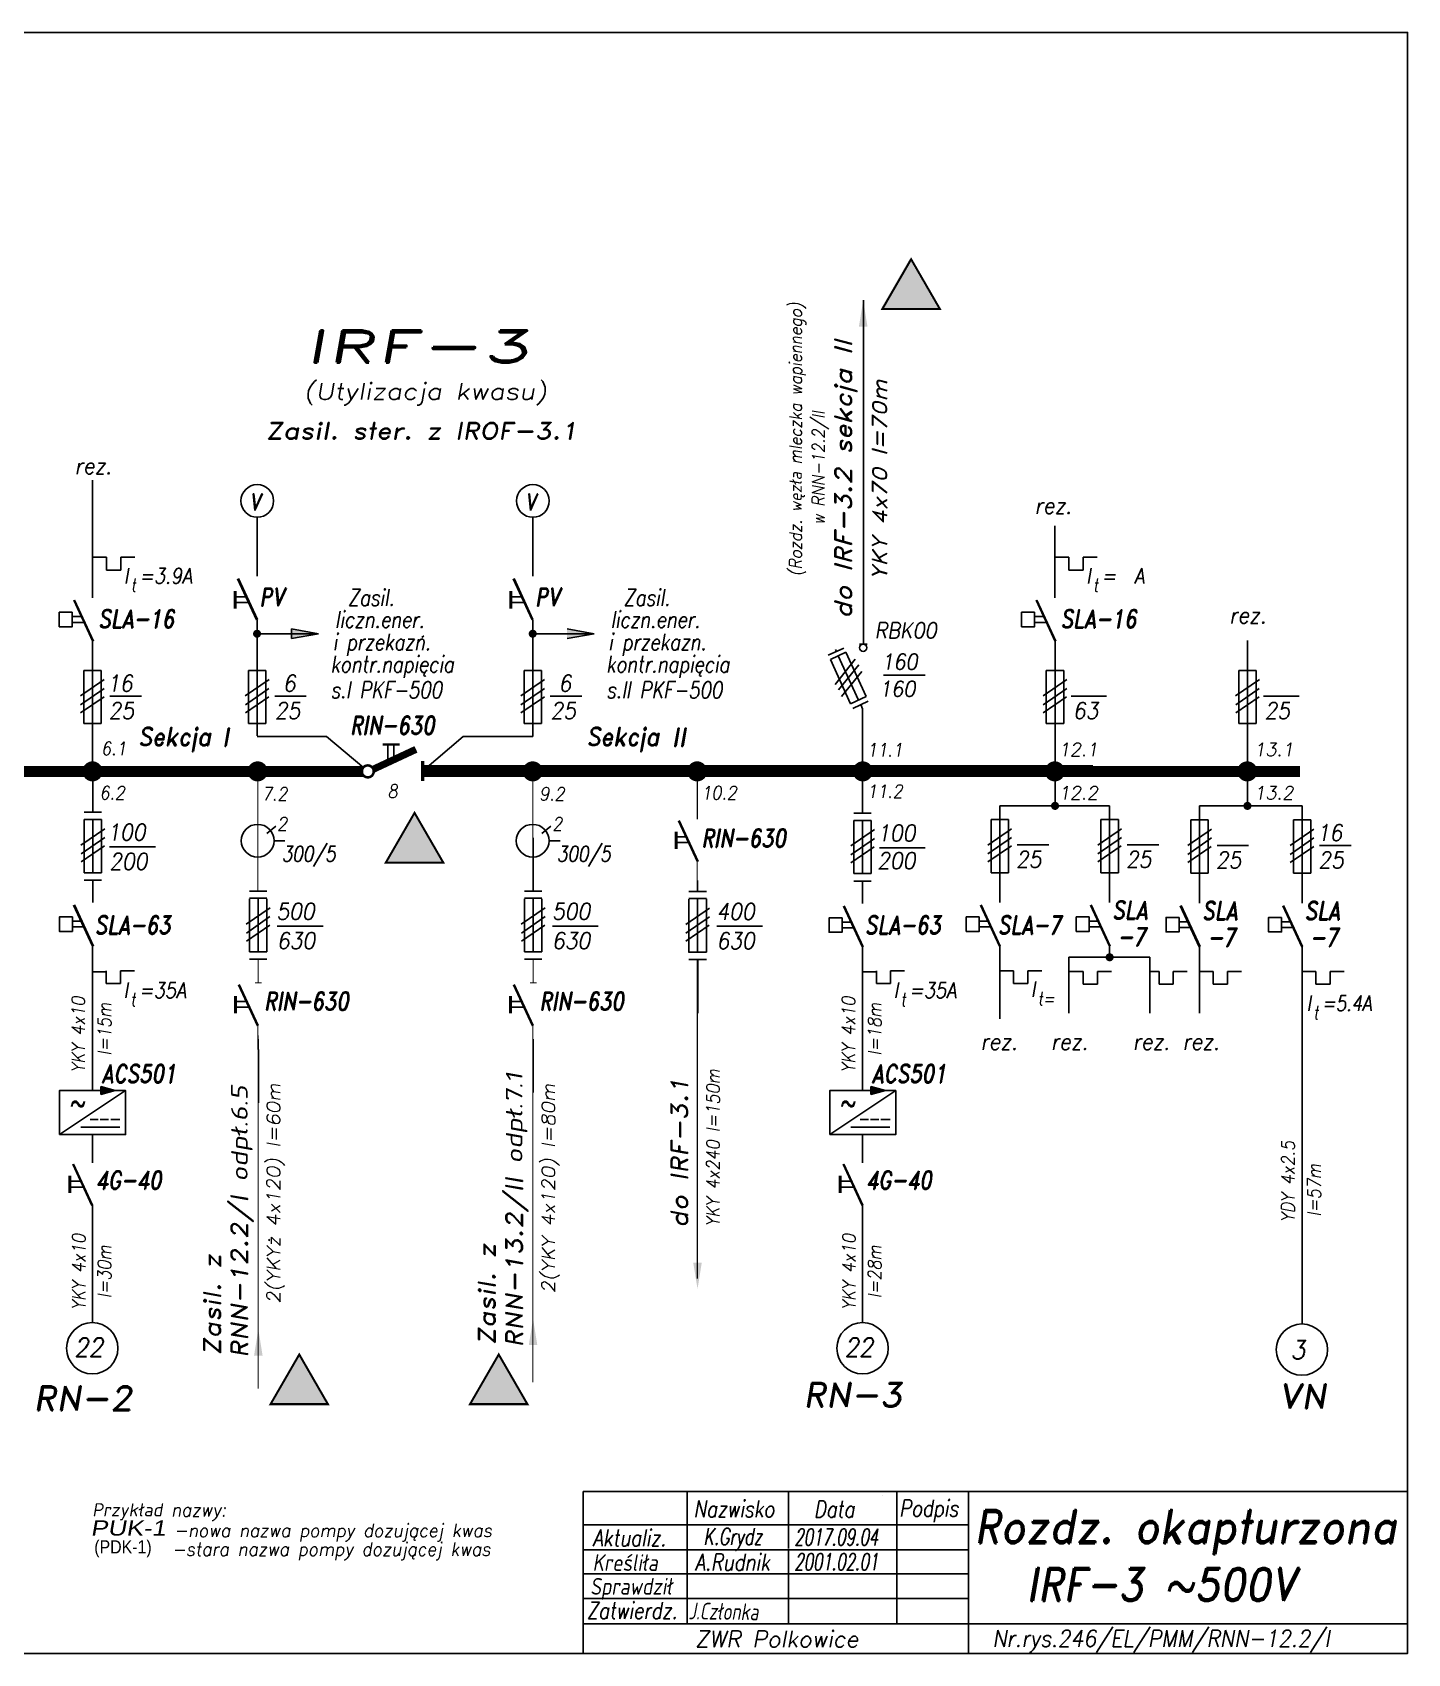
# Model space of a CAD drawing. Header units: millimetres. Extents: x 0 to 420, y 0 to 295.
# Drawn here: x 169.9 to 420, y 0 to 295 of the extents above; entities that cross this region are included whole.
import ezdxf
from ezdxf.enums import TextEntityAlignment as Align

# ---------------------------------------------------------------- set-up
doc = ezdxf.new("R2010")
doc.units = ezdxf.units.MM
for name, color, linetype in [('LINIA', 1, 'Continuous'), ('LINIE', 4, 'Continuous'), ('napięcie zwrotne', 2, 'Continuous')]:
    doc.layers.add(name, color=color, linetype=linetype)
doc.styles.add('ROMAND', font='romand', dxfattribs={"width": 0.8, "oblique": 15, "height": 7})
doc.styles.add('ROMANS', font='romans', dxfattribs={"width": 0.8, "oblique": 15, "height": 3})
doc.styles.add('styl1', font='arial.ttf', dxfattribs={"width": 0.8, "oblique": 10, "height": 2.8})

msp = doc.modelspace()

# ---------------------------------------------------------------- linework, layer by layer
at = {"linetype": 'ByBlock'}
for p, q in [((321.02, 246.27), (321.02, 183.7)), ((320.89, 171.92), (320.89, 164.77))]:
    msp.add_line(p, q, dxfattribs=at)
at = {"color": 7}
for p, q in [((180.82, 192.09), (180.82, 213.54)), ((210.78, 196.02), (210.78, 206.76)), ((260.91, 196.02), (260.91, 206.76)), ((355.84, 192.09), (355.84, 205.22)), ((180.88, 199.48), (183.36, 199.48)), ((183.36, 199.48), (183.36, 197.16)), ((185.96, 197.16), (185.96, 199.48)), ((185.96, 199.48), (188.5, 199.48)), ((355.91, 199.48), (358.39, 199.48)), ((358.39, 199.48), (358.39, 197.16)), ((360.98, 197.16), (360.98, 199.48)), ((360.98, 199.48), (363.52, 199.48)), ((183.36, 197.16), (185.96, 197.16)), ((358.39, 197.16), (360.98, 197.16)), ((206.63, 193.29), (206.63, 190.19)), ((206.7, 192.3), (208.76, 192.3)), ((206.73, 193.29), (206.73, 190.19)), ((206.86, 193.29), (206.86, 190.19)), ((256.76, 193.29), (256.76, 190.19)), ((256.83, 192.3), (258.89, 192.3)), ((256.86, 193.29), (256.86, 190.19)), ((257, 193.29), (257, 190.19)), ((209.25, 191.24), (206.7, 191.24)), ((259.38, 191.24), (256.83, 191.24)), ((177.14, 188.7), (178.79, 188.7)), ((179.28, 187.64), (177.14, 187.64)), ((210.75, 184.34), (210.75, 188.11)), ((216.99, 186.46), (216.99, 184.91)), ((221.94, 185.57), (216.99, 186.46)), ((216.99, 184.69), (216.99, 186.24)), ((260.88, 184.34), (260.88, 188.11)), ((272.08, 185.57), (267.12, 186.46)), ((352.17, 188.7), (353.82, 188.7)), ((354.31, 187.64), (352.17, 187.64)), ((180.79, 184.34), (180.79, 179.6)), ((210.75, 185.57), (221.94, 185.57)), ((210.75, 184.34), (210.75, 179.6)), ((221.94, 185.57), (216.99, 184.69)), ((240.69, 184.89), (241.1, 185.17)), ((260.88, 185.57), (272.08, 185.57)), ((260.88, 184.34), (260.88, 179.6)), ((272.08, 185.57), (267.12, 184.69)), ((320.31, 183.7), (321.7, 183.7)), ((355.89, 184.34), (355.89, 179.6)), ((390.89, 184.34), (390.89, 179.6)), ((182.96, 177.22), (178.63, 174.25)), ((179.21, 178.9), (182.38, 178.9)), ((179.21, 169.21), (179.21, 178.9)), ((180.79, 179.6), (180.79, 164.77)), ((180.79, 179.6), (180.79, 168.49)), ((182.38, 178.9), (182.38, 169.21)), ((212.92, 177.22), (208.59, 174.25)), ((209.17, 178.9), (209.17, 169.21)), ((212.33, 178.9), (209.17, 178.9)), ((210.75, 179.6), (210.75, 166.97)), ((212.33, 169.21), (212.33, 178.9)), ((263.05, 177.22), (258.72, 174.25)), ((259.3, 178.9), (262.47, 178.9)), ((259.3, 169.21), (259.3, 178.9)), ((260.88, 179.6), (260.88, 166.97)), ((260.88, 179.6), (260.88, 168.49)), ((262.47, 178.9), (262.47, 169.21)), ((324.67, 178.03), (332.27, 178.03)), ((358.05, 177.22), (353.72, 174.25)), ((354.3, 169.21), (354.3, 178.9)), ((354.3, 178.9), (357.47, 178.9)), ((355.89, 179.6), (355.89, 168.49)), ((355.89, 179.6), (355.89, 164.77)), ((357.47, 178.9), (357.47, 169.21)), ((393.05, 177.22), (388.72, 174.25)), ((389.3, 178.9), (392.47, 178.9)), ((389.3, 169.21), (389.3, 178.9)), ((390.89, 179.6), (390.89, 164.77)), ((390.89, 179.6), (390.89, 168.49)), ((392.47, 178.9), (392.47, 169.21)), ((178.66, 172.64), (182.94, 175.63)), ((178.66, 171.19), (182.91, 174.08)), ((183.99, 174.22), (189.72, 174.22)), ((208.62, 172.64), (212.9, 175.63)), ((208.62, 171.19), (212.87, 174.08)), ((213.95, 174.22), (219.68, 174.22)), ((258.75, 172.64), (263.03, 175.63)), ((258.75, 171.19), (263, 174.08)), ((264.08, 174.22), (269.81, 174.22)), ((353.75, 172.64), (358.04, 175.63)), ((353.75, 171.19), (358, 174.08)), ((358.79, 174.22), (365.26, 174.22)), ((388.75, 172.64), (393.04, 175.63)), ((388.75, 171.19), (393, 174.08)), ((393.79, 174.22), (400.26, 174.22)), ((182.38, 169.21), (179.21, 169.21)), ((209.17, 169.21), (212.33, 169.21)), ((262.47, 169.21), (259.3, 169.21)), ((357.47, 169.21), (354.3, 169.21)), ((392.47, 169.21), (389.3, 169.21)), ((210.75, 166.89), (223.38, 166.89)), ((230.16, 161.14), (223.38, 166.89)), ((234.55, 162.81), (234.55, 165.35)), ((235.61, 165.35), (235.61, 163.3)), ((240.75, 160.52), (248.25, 166.89)), ((260.88, 166.89), (248.25, 166.89)), ((260.88, 166.89), (260.88, 167.81)), ((180.82, 164.77), (180.82, 160.95)), ((320.89, 164.77), (320.89, 160.95)), ((355.89, 164.77), (355.89, 160.95)), ((390.89, 164.77), (390.89, 160.95)), ((180.88, 153.11), (180.88, 160.5)), ((362.73, 161.51), (240.61, 161.51)), ((263.86, 160.52), (265.85, 160.52)), ((320.88, 152.94), (320.88, 160.32)), ((355.88, 154.24), (355.88, 160.5)), ((387.15, 161.48), (387.15, 161.29)), ((390.88, 154.24), (390.88, 160.4)), ((345.82, 154.24), (345.82, 153.08)), ((365.82, 154.24), (345.82, 154.24)), ((365.82, 154.24), (365.82, 153.08)), ((382.17, 153.02), (382.17, 154.24)), ((400.82, 154.24), (382.17, 154.24)), ((400.81, 153.02), (400.81, 154.24)), ((182.47, 153.11), (179.3, 153.11)), ((182.47, 151.77), (179.3, 151.77)), ((179.3, 151.77), (179.3, 142.08)), ((180.88, 142.08), (180.88, 151.77)), ((182.47, 142.08), (182.47, 151.77)), ((212.51, 149.22), (214.16, 150.53)), ((262.55, 149.22), (264.2, 150.53)), ((322.47, 152.94), (319.3, 152.94)), ((322.47, 151.6), (319.3, 151.6)), ((319.3, 151.6), (319.3, 141.91)), ((320.88, 141.91), (320.88, 151.6)), ((322.47, 141.91), (322.47, 151.6)), ((347.41, 151.77), (344.24, 151.77)), ((344.24, 151.77), (344.24, 142.08)), ((345.82, 153.11), (345.82, 151.77)), ((345.82, 142.08), (345.82, 151.77)), ((347.41, 142.08), (347.41, 151.77)), ((367.41, 151.77), (364.24, 151.77)), ((364.24, 151.77), (364.24, 142.08)), ((365.82, 153.11), (365.82, 151.77)), ((365.82, 142.08), (365.82, 151.77)), ((367.41, 142.08), (367.41, 151.77)), ((383.76, 151.72), (380.59, 151.72)), ((380.61, 151.68), (380.61, 141.99)), ((382.17, 153.02), (382.17, 151.77)), ((382.17, 141.99), (382.17, 151.68)), ((383.76, 141.99), (383.76, 151.68)), ((402.4, 151.72), (399.23, 151.72)), ((399.23, 151.68), (399.23, 141.99)), ((400.81, 153.02), (400.81, 151.77)), ((400.81, 141.99), (400.81, 151.68)), ((402.4, 141.99), (402.4, 151.68)), ((183.05, 150.09), (178.72, 147.12)), ((178.75, 145.51), (183.04, 148.5)), ((213.82, 147.9), (215.81, 147.9)), ((260.99, 138.71), (260.99, 148.4)), ((263.86, 147.9), (265.85, 147.9)), ((286.86, 149.52), (286.86, 146.43)), ((286.96, 149.52), (286.96, 146.43)), ((287.09, 149.52), (287.09, 146.43)), ((287.16, 148.63), (288.81, 148.63)), ((289.3, 147.57), (287.16, 147.57)), ((323.05, 149.92), (318.72, 146.95)), ((318.75, 145.34), (323.04, 148.33)), ((347.99, 150.09), (343.66, 147.12)), ((343.69, 145.51), (347.97, 148.5)), ((367.99, 150.09), (363.66, 147.12)), ((363.69, 145.51), (367.97, 148.5)), ((384.34, 150), (380.01, 147.03)), ((380.04, 145.41), (384.32, 148.4)), ((402.98, 150), (398.65, 147.03)), ((398.68, 145.41), (402.97, 148.4)), ((178.75, 144.06), (183, 146.96)), ((183.93, 146.77), (192.25, 146.77)), ((318.75, 143.89), (323, 146.78)), ((323.97, 146.6), (332.29, 146.6)), ((343.69, 144.06), (347.94, 146.96)), ((349.02, 147.13), (354.75, 147.13)), ((363.69, 144.06), (367.94, 146.96)), ((369.02, 147.13), (374.75, 147.13)), ((380.04, 143.96), (384.29, 146.86)), ((385.37, 147.04), (391.1, 147.04)), ((398.68, 143.96), (402.94, 146.86)), ((404.01, 147.04), (409.74, 147.04)), ((179.3, 142.08), (182.47, 142.08)), ((319.3, 141.91), (322.47, 141.91)), ((344.24, 142.08), (347.41, 142.08)), ((345.82, 142.08), (345.82, 140.74)), ((364.24, 142.08), (367.41, 142.08)), ((365.82, 142.08), (365.82, 140.74)), ((380.59, 141.99), (383.76, 141.99)), ((382.17, 140.65), (382.17, 141.99)), ((399.23, 141.99), (402.4, 141.99)), ((400.81, 140.65), (400.81, 141.99)), ((182.47, 140.74), (179.3, 140.74)), ((180.88, 136.64), (180.88, 140.74)), ((212.53, 138.69), (209.36, 138.69)), ((262.56, 138.69), (259.4, 138.69)), ((292.47, 138.67), (289.3, 138.67)), ((290.87, 140.68), (290.87, 138.67)), ((322.47, 140.57), (319.3, 140.57)), ((320.88, 136.47), (320.88, 140.57)), ((345.82, 136.64), (345.82, 140.74)), ((365.82, 136.64), (365.82, 140.74)), ((382.17, 136.55), (382.17, 140.65)), ((400.81, 136.55), (400.81, 140.65)), ((212.53, 137.45), (209.36, 137.45)), ((209.36, 137.35), (209.36, 127.66)), ((210.94, 127.66), (210.94, 137.35)), ((212.53, 127.66), (212.53, 137.35)), ((262.56, 137.45), (259.4, 137.45)), ((259.4, 137.35), (259.4, 127.66)), ((260.97, 127.66), (260.97, 137.35)), ((262.56, 127.66), (262.56, 137.35)), ((292.47, 137.37), (289.3, 137.37)), ((289.3, 137.25), (289.3, 127.56)), ((290.87, 137.37), (290.87, 134.31)), ((290.88, 127.56), (290.88, 137.25)), ((292.47, 127.64), (292.47, 137.33)), ((177.16, 133.25), (178.81, 133.25)), ((213.11, 135.67), (208.78, 132.7)), ((208.81, 131.09), (213.09, 134.08)), ((263.14, 135.67), (258.81, 132.7)), ((258.85, 131.09), (263.13, 134.08)), ((293.05, 135.65), (288.72, 132.68)), ((288.75, 131.07), (293.04, 134.06)), ((317.16, 133.08), (318.81, 133.08)), ((342.1, 133.25), (343.75, 133.25)), ((362.1, 133.25), (363.75, 133.25)), ((378.45, 133.16), (380.1, 133.16)), ((397.09, 133.16), (398.74, 133.16)), ((179.3, 132.2), (177.16, 132.2)), ((208.81, 129.64), (213.06, 132.54)), ((214.42, 132.35), (222.74, 132.35)), ((258.85, 129.64), (263.1, 132.54)), ((264.46, 132.35), (272.77, 132.35)), ((288.75, 129.62), (293, 132.52)), ((294.37, 132.33), (302.68, 132.33)), ((319.3, 132.02), (317.16, 132.02)), ((344.24, 132.2), (342.1, 132.2)), ((364.24, 132.2), (362.1, 132.2)), ((380.59, 132.1), (378.45, 132.1)), ((399.23, 132.1), (397.09, 132.1)), ((180.79, 128.72), (180.79, 119.1)), ((209.36, 127.66), (212.53, 127.66)), ((259.4, 127.66), (262.56, 127.66)), ((289.3, 127.64), (292.47, 127.64)), ((320.89, 128.72), (320.89, 119.1)), ((345.82, 128.9), (345.82, 115.51)), ((365.82, 128.9), (365.82, 126.69)), ((382.17, 128.8), (382.17, 119.18)), ((400.82, 128.8), (400.82, 119.18)), ((180.81, 124.05), (183.29, 124.05)), ((183.29, 124.22), (183.29, 121.9)), ((185.89, 121.9), (185.89, 124.22)), ((185.89, 124.22), (188.43, 124.22)), ((212.53, 126.33), (209.36, 126.33)), ((262.56, 126.33), (259.4, 126.33)), ((292.47, 126.3), (289.3, 126.3)), ((290.9, 116.53), (290.9, 126.22)), ((320.91, 124.05), (323.39, 124.05)), ((323.39, 124.22), (323.39, 121.9)), ((325.98, 121.9), (325.98, 124.22)), ((325.98, 124.22), (328.52, 124.22)), ((345.84, 124.22), (348.32, 124.22)), ((348.32, 124.22), (348.32, 121.9)), ((350.92, 121.9), (350.92, 124.22)), ((350.92, 124.22), (353.46, 124.22)), ((358.39, 126.69), (358.39, 117.07)), ((358.39, 126.69), (365.82, 126.69)), ((358.55, 124.13), (361.03, 124.13)), ((361.03, 124.13), (361.03, 121.81)), ((363.63, 124.13), (366.16, 124.13)), ((363.63, 121.81), (363.63, 124.13)), ((373.15, 126.69), (365.72, 126.69)), ((373.15, 126.69), (373.15, 117.07)), ((373.15, 124.13), (374.81, 124.13)), ((374.81, 124.13), (374.81, 121.81)), ((377.4, 124.13), (379.94, 124.13)), ((377.4, 121.81), (377.4, 124.13)), ((382.19, 124.13), (384.67, 124.13)), ((384.67, 124.13), (384.67, 121.81)), ((387.27, 124.13), (389.81, 124.13)), ((387.27, 121.81), (387.27, 124.13)), ((400.84, 124.13), (403.32, 124.13)), ((403.32, 124.13), (403.32, 121.81)), ((405.91, 124.13), (408.45, 124.13)), ((405.91, 121.81), (405.91, 124.13)), ((183.29, 121.9), (185.89, 121.9)), ((323.39, 121.9), (325.98, 121.9)), ((348.32, 121.9), (350.92, 121.9)), ((361.03, 121.81), (363.63, 121.81)), ((374.81, 121.81), (377.4, 121.81)), ((384.67, 121.81), (387.27, 121.81)), ((403.32, 121.81), (405.91, 121.81)), ((180.79, 119.06), (180.79, 102.42)), ((206.7, 119.63), (206.7, 116.53)), ((206.77, 118.64), (208.82, 118.64)), ((206.8, 119.63), (206.8, 116.53)), ((206.93, 119.63), (206.93, 116.53)), ((256.74, 119.63), (256.74, 116.53)), ((256.8, 118.64), (258.86, 118.64)), ((256.84, 119.63), (256.84, 116.53)), ((256.97, 119.63), (256.97, 116.53)), ((320.89, 119.06), (320.89, 102.42)), ((382.17, 119.18), (382.17, 116.5)), ((382.17, 119.14), (382.17, 116.5)), ((400.82, 119.18), (400.82, 112.81)), ((400.82, 119.14), (400.82, 102.49)), ((209.31, 117.58), (206.77, 117.58)), ((259.35, 117.58), (256.8, 117.58)), ((358.39, 117.03), (358.39, 116.5)), ((373.15, 117.03), (373.15, 116.5)), ((210.95, 109.91), (210.95, 111.8)), ((211.02, 100.22), (211.02, 109.91)), ((260.99, 102.11), (260.99, 111.8)), ((174.81, 94.43), (186.82, 102.44)), ((182.3, 103.15), (182.3, 102.39)), ((184.93, 102.44), (182.3, 103.15)), ((182.3, 101.74), (182.3, 102.49)), ((184.93, 102.44), (182.3, 101.74)), ((314.9, 94.43), (326.92, 102.44)), ((322.39, 103.15), (322.39, 102.39)), ((325.02, 102.44), (322.39, 103.15)), ((322.39, 101.74), (322.39, 102.49)), ((325.02, 102.44), (322.39, 101.74)), ((400.82, 102.49), (400.82, 59.95)), ((178.68, 95.76), (185.76, 95.76)), ((180.37, 97.17), (181.85, 97.17)), ((180.79, 94.43), (180.79, 89.27)), ((182.23, 97.17), (183.75, 97.17)), ((184.13, 97.17), (185.79, 97.17)), ((318.77, 95.76), (325.86, 95.76)), ((320.47, 97.17), (321.95, 97.17)), ((320.89, 94.43), (320.89, 89.27)), ((322.32, 97.17), (323.84, 97.17)), ((324.22, 97.17), (325.89, 97.17)), ((176.58, 86.93), (176.58, 83.84)), ((176.65, 85.94), (178.71, 85.94)), ((176.68, 86.93), (176.68, 83.84)), ((176.81, 86.93), (176.81, 83.84)), ((316.68, 86.93), (316.68, 83.84)), ((316.74, 85.94), (318.8, 85.94)), ((316.78, 86.93), (316.78, 83.84)), ((316.91, 86.93), (316.91, 83.84)), ((179.2, 84.88), (176.65, 84.88)), ((319.29, 84.88), (316.74, 84.88)), ((180.79, 81.65), (180.79, 60.2)), ((320.89, 81.65), (320.89, 60.2)), ((288.98, 18.85), (288.98, 29.49)), ((307.43, 29.49), (307.43, 19.11)), ((324.42, 28.68), (324.42, 28.68)), ((327.14, 29.49), (327.14, 5.37)), ((270.05, 23.43), (340.14, 23.43)), ((270.05, 18.85), (340.14, 18.85)), ((307.43, 18.85), (307.43, 5.37)), ((270.05, 14.47), (340.19, 14.47)), ((270.05, 9.98), (340.09, 9.98)), ((276.01, 0), (276.01, 0)), ((276.01, 0), (276.01, 0))]:
    msp.add_line(p, q, dxfattribs=at)
for p, q in [((314.65, 181.67), (317.48, 182.96)), ((315.03, 180.9), (317.85, 182.19)), ((318.71, 172.84), (315.03, 180.9)), ((319.54, 180.94), (315.87, 176.35)), ((315.96, 182.67), (316.11, 182.34)), ((316.47, 181.56), (316.48, 181.53)), ((316.47, 181.56), (320.15, 173.5)), ((317.85, 182.19), (321.53, 174.13)), ((320.17, 179.93), (316.5, 175.33)), ((320.72, 178.72), (317.05, 174.12)), ((321.53, 174.13), (318.71, 172.84)), ((321.9, 173.28), (319.08, 171.99)), ((320.57, 172.67), (320.87, 171.91))]:
    msp.add_line(p, q)
msp.add_lwpolyline([(0, 0), (420, 0), (420, 295), (0, 295)], close=True)
at = {"color": 7, "const_width": 0.375}
for points in [[(324.49, 244.68), (334.93, 244.68), (329.71, 253.72)], [(234.17, 143.93), (244.61, 143.93), (239.39, 152.97)], [(213.2, 45.36), (223.63, 45.36), (218.42, 54.4)], [(249.48, 45.36), (259.92, 45.36), (254.7, 54.4)]]:
    msp.add_lwpolyline(points, close=True, dxfattribs=at)
at = {"color": 7}
for points in [[(177.14, 189.47), (177.14, 186.85), (174.78, 186.85), (174.78, 189.47)], [(352.17, 189.47), (352.17, 186.85), (349.81, 186.85), (349.81, 189.47)], [(177.16, 134.02), (177.16, 131.4), (174.8, 131.4), (174.8, 134.02)], [(317.16, 133.85), (317.16, 131.23), (314.8, 131.23), (314.8, 133.85)], [(342.1, 134.02), (342.1, 131.4), (339.74, 131.4), (339.74, 134.02)], [(362.1, 134.02), (362.1, 131.4), (359.74, 131.4), (359.74, 134.02)], [(378.45, 133.93), (378.45, 131.3), (376.09, 131.3), (376.09, 133.93)], [(397.09, 133.93), (397.09, 131.3), (394.73, 131.3), (394.73, 133.93)], [(174.81, 94.43), (174.81, 102.44), (186.82, 102.44), (186.82, 94.43)], [(314.9, 94.43), (314.9, 102.44), (326.92, 102.44), (326.92, 94.43)]]:
    msp.add_lwpolyline(points, close=True, dxfattribs=at)
for points, const_width in [([(210.35, 185.57, -1), (211.15, 185.57, -1)], 0.658), ([(260.48, 185.57, -1), (261.29, 185.57, -1)], 0.658), ([(179.81, 160.52, 1), (181.82, 160.52, 1)], 1.64), ([(209.84, 160.52, 1), (211.85, 160.52, 1)], 1.64), ([(259.88, 160.52, 1), (261.89, 160.52, 1)], 1.64), ([(289.79, 160.52, 1), (291.8, 160.52, 1)], 1.64), ([(319.91, 160.52, 1), (321.92, 160.52, 1)], 1.64), ([(354.84, 160.52, 1), (356.85, 160.52, 1)], 1.64), ([(389.84, 160.52, 1), (391.85, 160.52, 1)], 1.64), ([(229.7, 160.52, 1), (232.07, 160.52, 1)], 0.264), ([(229.93, 160.52, 1), (231.84, 160.52, 1)], 0.212), ([(355.48, 154.24, -1), (356.29, 154.24, -1)], 0.658), ([(390.48, 154.24, -1), (391.29, 154.24, -1)], 0.658), ([(365.41, 126.69, -1), (366.22, 126.69, -1)], 0.658)]:
    msp.add_lwpolyline(points, format="xyb", close=True, dxfattribs=dict(at, const_width=const_width))
for points, const_width in [([(236.7, 165.46), (233.61, 165.46)], 0.3), ([(236.7, 165.33), (233.61, 165.33)], 0.3), ([(231.79, 160.86), (239.65, 164.53)], 1.3), ([(240.88, 162.39), (240.88, 158.77)], 0.6), ([(6.69, 160.5), (230.06, 160.5)], 2), ([(210.89, 138.71), (210.89, 160.73)], 0.2), ([(240.61, 160.52), (400.47, 160.52)], 2), ([(260.92, 138.71), (260.92, 160.09)], 0.2), ([(290.83, 155.85), (290.83, 158.77)], 0.2), ([(290.83, 151.82), (290.83, 155.96)], 0.2), ([(290.81, 138.71), (290.81, 144.42)], 0.2), ([(210.95, 122.04), (210.95, 126.33)], 0.2), ([(260.98, 122.04), (260.98, 126.33)], 0.2), ([(290.83, 116.53), (290.83, 126.22)], 0.2), ([(210.35, 122.04), (211.57, 122.04)], 0.2), ([(260.39, 122.04), (261.61, 122.04)], 0.2), ([(290.83, 68.21), (290.83, 116.61)], 0.2), ([(210.89, 111.47), (210.89, 114.39)], 0.2), ([(210.95, 109.58), (210.95, 112.5)], 0.2), ([(260.92, 111.47), (260.92, 114.39)], 0.2), ([(210.89, 109.91), (210.89, 111.8)], 0.2), ([(210.95, 100.22), (210.95, 109.91)], 0.2), ([(260.92, 102.11), (260.92, 111.8)], 0.2), ([(210.95, 48.16), (210.95, 100.38)], 0.2), ([(260.92, 49.32), (260.92, 102.27)], 0.2)]:
    msp.add_lwpolyline(points, dxfattribs=dict(at, const_width=const_width))
for centre, radius in [((210.78, 209.74), 2.98), ((260.91, 209.74), 2.98), ((320.99, 183.02), 0.665), ((210.85, 147.9), 2.98), ((260.88, 147.9), 2.98), ((180.78, 55.53), 4.67), ((320.87, 55.53), 4.67), ((400.8, 55.28), 4.67)]:
    msp.add_circle(centre, radius, dxfattribs=at)
for points in [[(321.77, 241.48), (320.99, 246.27), (320.22, 241.48)], [(216.99, 186.46), (221.94, 185.57), (216.99, 184.69)], [(267.12, 186.46), (272.08, 185.57), (267.12, 184.69)], [(230.28, 161.5), (229.71, 160.9), (229.71, 161.5)], [(230.38, 159.49), (229.81, 160.09), (229.81, 159.5)], [(184.93, 102.44), (182.3, 103.15), (182.3, 101.74)], [(325.02, 102.44), (322.39, 103.15), (322.39, 101.74)], [(290.08, 71.11), (290.86, 66.32), (291.63, 71.11)], [(261.72, 56.1), (260.95, 60.9), (260.17, 56.1)], [(211.75, 54.21), (210.98, 59), (210.2, 54.21)]]:
    msp.add_solid(points, dxfattribs=at)
at = {"layer": 'LINIA', "color": 7}
for p, q in [((210.67, 188.11), (207.21, 195.59)), ((210.8, 188.15), (207.34, 195.64)), ((260.8, 188.11), (257.34, 195.59)), ((260.93, 188.15), (257.48, 195.64)), ((180.88, 184.18), (177.43, 191.66)), ((181.02, 184.22), (177.56, 191.7)), ((355.91, 184.18), (352.45, 191.66)), ((356.04, 184.22), (352.58, 191.7)), ((290.84, 144.07), (287.38, 151.55)), ((290.97, 144.11), (287.52, 151.59)), ((180.84, 128.69), (177.38, 136.18)), ((180.97, 128.73), (177.52, 136.22)), ((320.84, 128.52), (317.38, 136)), ((320.97, 128.56), (317.52, 136.05)), ((345.78, 128.69), (342.32, 136.18)), ((345.91, 128.73), (342.45, 136.22)), ((365.78, 128.69), (362.32, 136.18)), ((365.91, 128.73), (362.45, 136.22)), ((382.13, 128.59), (378.67, 136.08)), ((382.26, 128.64), (378.8, 136.12)), ((400.77, 128.59), (397.31, 136.08)), ((400.9, 128.64), (397.45, 136.12)), ((210.81, 114.22), (207.36, 121.7)), ((210.95, 114.26), (207.49, 121.75)), ((260.85, 114.22), (257.39, 121.7)), ((260.98, 114.26), (257.53, 121.75)), ((180.7, 81.52), (177.24, 89.01)), ((180.83, 81.56), (177.37, 89.05)), ((320.79, 81.52), (317.33, 89.01)), ((320.92, 81.56), (317.47, 89.05))]:
    msp.add_line(p, q, dxfattribs=at)
at = {"layer": 'LINIE', "color": 7}
for p, q in [((270.05, 29.49), (270.05, 0)), ((270.05, 29.49), (420, 29.49)), ((340.14, 29.46), (340.14, -0.03)), ((420, 29.49), (420, 0)), ((288.98, 18.85), (288.98, 5.37)), ((270.05, 5.37), (420, 5.37)), ((420, 0), (270.08, 0)), ((276, 0), (276, 0)), ((276.01, 0), (420, 0))]:
    msp.add_line(p, q, dxfattribs=at)
at = {"layer": 'napięcie zwrotne', "color": 2}
for points in [[(324.22, 244.74), (334.66, 244.74), (329.44, 253.78)], [(234.13, 144), (244.56, 144), (239.35, 153.03)], [(213.07, 45.42), (223.51, 45.42), (218.29, 54.46)], [(249.45, 45.44), (259.89, 45.44), (254.67, 54.48)]]:
    msp.add_solid(points, dxfattribs=at)

# ---------------------------------------------------------------- texts
at = {"color": 7}
for s, height, style, oblique, width, p in [('(Rozdz. węzła mleczka wapiennego)', 2.268, 'ROMANS', 10, 0.9, (309.83, 196.06)), ('YKY 4x70 l=70m', 2.6, 'ROMAND', 15, 1.2, (325.29, 195.29)), ('w RNN-12.2/II', 2.268, 'ROMANS', 10, 0.9, (313.98, 205.38)), ('YKY 4x10', 2.4, 'ROMANS', 10, 0.9, (179.43, 105.66)), ('l=15m', 2.4, 'ROMANS', 10, 0.9, (184.18, 108.81)), ('YKY 4x10', 2.4, 'ROMANS', 10, 0.9, (319.53, 105.66)), ('l=18m', 2.4, 'ROMANS', 10, 0.9, (324.28, 108.81)), ('RNN-12.2/I odpł.6.5', 3, 'ROMAND', 10, 1.2, (209.03, 53.76)), ('2(YKYż 4x120) l=60m', 2.4, 'ROMANS', 10, 1.1, (214.95, 63.62)), ('RNN-13.2/II odpł.7.1', 3, 'ROMAND', 10, 1.2, (259.01, 55.65)), ('2(YKY 4x120) l=80m', 2.4, 'ROMANS', 10, 1.1, (264.93, 65.51)), ('do IRF-3.1', 3, 'ROMAND', 10, 1.2, (289.05, 77.43)), ('YKY 4x240 l=150m', 2.4, 'ROMANS', 10, 0.9, (294.88, 77.65)), ('YDY 4x2.5', 2.4, 'ROMANS', 10, 0.9, (399.46, 78.45)), ('l=57m', 2.4, 'ROMANS', 10, 0.9, (404.21, 79.48)), ('YKY 4x10', 2.4, 'ROMANS', 10, 0.9, (179.52, 62.47)), ('l=30m', 2.4, 'ROMANS', 10, 0.9, (184.18, 64.66)), ('Zasil. z ', 3, 'ROMAND', 10, 1.2, (254.04, 56.11)), ('YKY 4x10', 2.4, 'ROMANS', 10, 0.9, (319.61, 62.47)), ('l=28m', 2.4, 'ROMANS', 10, 0.9, (324.28, 64.66)), ('Zasil. z ', 3, 'ROMAND', 10, 1.2, (204.07, 54.21))]:
    msp.add_text(s, height=height, rotation=90, dxfattribs=dict(at, style=style, oblique=oblique, width=width)).set_placement(p)
at = {"color": 7, "oblique": 10}
for s, height, style, width, p in [('IRF-3', 5.8, 'ROMAND', 1.8, (219.46, 234.94)), ('(Utylizacja kwasu)', 3, 'ROMANS', 1.2, (219.23, 228.18)), ('Zasil. ster. z IROF-3.1', 3, 'ROMAND', 1.2, (212.35, 220.99)), ('rez.', 3, 'ROMANS', 0.9, (177.59, 214.63)), ('V', 3, 'ROMAND', 0.8, (209.33, 208.02)), ('V', 3, 'ROMAND', 0.8, (259.46, 208.02)), ('rez.', 3, 'ROMANS', 0.9, (352.2, 207.4)), ('I', 2.8, 'ROMANS', 0.9, (186.5, 194.72)), ('t', 2.4, 'ROMANS', 0.8, (187.74, 193.23)), ('=3.9A', 2.8, 'ROMANS', 0.85, (189.34, 194.7)), ('I', 2.8, 'ROMANS', 0.9, (361.52, 194.72)), ('t', 2.4, 'ROMANS', 0.8, (362.76, 193.23)), ('=  A', 2.8, 'ROMANS', 0.85, (364.36, 194.7)), ('PV', 3.3, 'ROMAND', 0.8, (211.15, 190.57)), ('Zasil.', 3, 'ROMANS', 0.8, (227.28, 190.65)), ('PV', 3.3, 'ROMAND', 0.8, (261.28, 190.57)), ('Zasil.', 3, 'ROMANS', 0.8, (277.41, 190.65)), ('SLA-16', 3.3, 'ROMAND', 0.8, (181.87, 186.63)), ('liczn.ener.', 3, 'ROMANS', 0.8, (224.92, 186.67)), ('liczn.ener.', 3, 'ROMANS', 0.8, (275.05, 186.67)), ('SLA-16', 3.3, 'ROMAND', 0.8, (356.89, 186.63)), ('rez.', 3, 'ROMANS', 0.9, (387.59, 187.46)), ('RBK00', 2.835, 'ROMANS', 0.9, (323.1, 184.75)), ('i przekazn.', 3, 'ROMANS', 0.8, (224.51, 182.57)), ('i przekazn.', 3, 'ROMANS', 0.8, (274.64, 182.57)), ('kontr.napięcia', 3, 'ROMANS', 0.8, (224.1, 178.54)), ('kontr.napięcia', 3, 'ROMANS', 0.8, (274.23, 178.54)), ('160', 2.835, 'ROMANS', 0.9, (324.32, 179.07)), ('16', 3, 'ROMANS', 0.9, (183.47, 175.06)), ('6', 3, 'ROMANS', 0.9, (215.45, 175.06)), ('6', 3, 'ROMANS', 0.9, (265.58, 175.06)), ('s.I PKF-500', 3, 'ROMANS', 0.8, (224.12, 173.85)), ('s.II PKF-500', 3, 'ROMANS', 0.8, (274.26, 173.85)), ('160', 2.835, 'ROMANS', 0.9, (323.92, 174.12)), ('25', 3, 'ROMANS', 0.9, (183.75, 170.08)), ('25', 3, 'ROMANS', 0.9, (213.98, 170.08)), ('25', 3, 'ROMANS', 0.9, (264.12, 170.08)), ('63', 3, 'ROMANS', 0.9, (359.12, 170.08)), ('25', 3, 'ROMANS', 0.9, (393.99, 170.08)), ('Sekcja ', 3.3, 'ROMAND', 0.9, (189.13, 165.21)), ('RIN-630', 3.3, 'ROMAND', 0.8, (227.65, 167.25)), ('Sekcja ', 3.3, 'ROMAND', 0.9, (270.68, 165.21)), ('6.1', 2.4, 'ROMANS', 0.9, (182.36, 163.49)), ('11.1', 2.4, 'ROMANS', 0.9, (321.69, 163.23)), ('6.2', 2.4, 'ROMANS', 0.9, (182.08, 155.42)), ('7.2', 2.4, 'ROMANS', 0.9, (211.64, 155.23)), ('8', 2.4, 'ROMANS', 0.9, (234.46, 155.72)), ('9.2', 2.4, 'ROMANS', 0.9, (262.06, 155.23)), ('10.2', 2.4, 'ROMANS', 0.9, (291.53, 155.42)), ('11.2', 2.4, 'ROMANS', 0.9, (321.69, 155.7)), ('100', 3, 'ROMANS', 0.9, (183.52, 147.96)), ('2', 2.4, 'ROMANS', 0.9, (214.38, 149.77)), ('2', 2.4, 'ROMANS', 0.9, (264.42, 149.77)), ('100', 3, 'ROMANS', 0.9, (323.55, 147.8)), ('16', 3, 'ROMANS', 0.9, (403.49, 147.88)), ('RIN-630', 3.3, 'ROMAND', 0.8, (291.55, 146.73)), ('200', 3, 'ROMANS', 0.9, (183.87, 142.63)), ('300/5', 2.8, 'ROMANS', 0.8, (215.23, 144.12)), ('300/5', 2.8, 'ROMANS', 0.8, (265.27, 144.12)), ('200', 3, 'ROMANS', 0.9, (323.55, 142.78)), ('25', 3, 'ROMANS', 0.9, (348.78, 143)), ('25', 3, 'ROMANS', 0.9, (368.78, 143)), ('25', 3, 'ROMANS', 0.9, (385.13, 142.9)), ('25', 3, 'ROMANS', 0.9, (403.77, 142.9)), ('500', 3, 'ROMANS', 0.9, (214.27, 133.54)), ('500', 3, 'ROMANS', 0.9, (264.4, 133.54)), ('400', 3, 'ROMANS', 0.9, (294.31, 133.52)), ('SLA', 3.3, 'ROMAND', 0.8, (366.29, 133.62)), ('SLA', 3.3, 'ROMAND', 0.8, (382.64, 133.52)), ('SLA', 3.3, 'ROMAND', 0.8, (401.29, 133.52)), ('SLA-63', 3.3, 'ROMAND', 0.8, (181.21, 130.92)), ('SLA-63', 3.3, 'ROMAND', 0.8, (321.3, 130.92)), ('SLA-7', 3.3, 'ROMAND', 0.8, (345.48, 130.92)), ('630', 3, 'ROMANS', 0.9, (214.36, 128.21)), ('630', 3, 'ROMANS', 0.9, (264.4, 128.21)), ('630', 3, 'ROMANS', 0.9, (294.31, 128.19)), ('-7', 3.3, 'ROMAND', 0.8, (367.28, 128.76)), ('-7', 3.3, 'ROMAND', 0.8, (383.63, 128.66)), ('-7', 3.3, 'ROMAND', 0.8, (402.27, 128.66)), ('I', 2.8, 'ROMANS', 0.9, (186.43, 119.29)), ('=35A', 2.8, 'ROMANS', 0.85, (189.27, 119.27)), ('I', 2.8, 'ROMANS', 0.9, (326.52, 119.29)), ('=35A', 2.8, 'ROMANS', 0.85, (329.36, 119.27)), ('I', 2.8, 'ROMANS', 0.9, (351.46, 119.47)), ('t', 2.4, 'ROMANS', 0.8, (187.67, 117.8)), ('RIN-630', 3.3, 'ROMAND', 0.8, (212.03, 117.05)), ('RIN-630', 3.3, 'ROMAND', 0.8, (262.07, 117.05)), ('t', 2.4, 'ROMANS', 0.8, (327.76, 117.8)), ('t=', 2.4, 'ROMANS', 0.8, (352.7, 117.97)), ('I', 2.8, 'ROMANS', 0.9, (401.59, 116.94)), ('=5.4A', 2.8, 'ROMANS', 0.8, (404.43, 116.92)), ('t', 2.4, 'ROMANS', 0.8, (402.83, 115.44)), ('rez.', 3, 'ROMANS', 0.9, (342.34, 109.85)), ('rez.', 3, 'ROMANS', 0.9, (355.16, 109.85)), ('rez.', 3, 'ROMANS', 0.9, (370.03, 109.85)), ('rez.', 3, 'ROMANS', 0.9, (379.09, 109.85)), ('ACS501', 3.3, 'ROMAND', 0.8, (182.38, 103.86)), ('ACS501', 3.3, 'ROMAND', 0.8, (322.47, 103.86)), ('~', 3.5, 'ROMAND', 0.8, (176.51, 98.51)), ('~', 3.5, 'ROMAND', 0.8, (316.61, 98.51)), ('4G-40', 3.3, 'ROMAND', 0.8, (181.37, 84.49)), ('4G-40', 3.3, 'ROMAND', 0.8, (321.46, 84.49)), ('22', 3.4, 'ROMANS', 0.9, (177.52, 54.02)), ('22', 3.4, 'ROMANS', 0.9, (317.61, 54.02)), ('3', 3.4, 'ROMANS', 0.9, (398.76, 53.55)), ('RN-2', 4.4, 'ROMAND', 1.1, (170.06, 44.21)), ('RN-3', 4.4, 'ROMAND', 1.1, (310.07, 44.86)), ('VN', 4.4, 'ROMAND', 1.1, (396.5, 44.6)), ('Przykład nazwy:', 2.4, 'ROMAND', 0.95, (180.77, 24.94)), ('Nazwisko', 3.04, 'ROMANS', 0.8, (290.14, 24.8)), ('Data', 3.04, 'ROMANS', 0.8, (312.01, 24.75)), ('Podpis', 3.04, 'ROMANS', 0.8, (327.54, 24.9)), ('-nowa nazwa pompy dozującej kwas', 2.4, 'ROMAND', 0.95, (195.62, 21.19)), ('Aktualiz.', 3.04, 'ROMANS', 0.8, (271.77, 19.51)), ('K.Grydz', 3.04, 'ROMANS', 0.7, (291.93, 19.76)), ('2017.09.04', 3.04, 'ROMANS', 0.65, (308.48, 19.65)), ('-stara nazwa pompy dozującej kwas', 2.4, 'ROMAND', 0.95, (195.26, 17.78)), ('Kreśliła', 3.04, 'ROMANS', 0.8, (271.77, 15.01)), ('A.Rudnik', 3.04, 'ROMANS', 0.8, (290.37, 15.09)), ('2001.02.01', 3.04, 'ROMANS', 0.65, (308.48, 15.15)), ('IRF-3 ~500V', 6, 'ROMAND', 0.9, (350.68, 9.54)), ('Sprawdził', 3.04, 'ROMANS', 0.8, (271.32, 10.69)), ('Zatwierdz.', 3.04, 'ROMANS', 0.8, (270.71, 6.29)), (' Nr.rys.246/EL/PMM/RNN-12.2/I', 3.04, 'ROMANS', 0.9, (342.63, 1.21))]:
    msp.add_text(s, height=height, dxfattribs=dict(at, style=style, width=width)).set_placement(p)
at = {"color": 7, "lineweight": 30, "style": 'ROMAND', "oblique": 15, "width": 1.2}
msp.add_text('do IRF-3.2 sekcja II', height=3, rotation=90, dxfattribs=at).set_placement((318.86, 188.26))
at = {"color": 7, "oblique": 10}
for s, height, style, p in [('I ', 3.3, 'ROMAND', (204.36, 165.11)), ('II ', 3.3, 'ROMAND', (286.18, 165.11)), ('12.1', 2.4, 'ROMANS', (356.51, 163.31)), ('13.1', 2.4, 'ROMANS', (392.06, 163.31)), ('12.2', 2.4, 'ROMANS', (356.51, 155.42)), ('13.2', 2.4, 'ROMANS', (392.06, 155.42)), ('ZWR Polkowice', 3, 'ROMANS', (290.42, 1.11))]:
    msp.add_text(s, height=height, dxfattribs=dict(at, style=style)).set_placement(p)
at = {"color": 6, "style": 'styl1', "oblique": 10, "width": 1.2}
msp.add_text('PUK-1', height=2.773, dxfattribs=at).set_placement((180.46, 21.44))
at = {"color": 7, "style": 'ROMAND', "oblique": 10, "width": 0.833187}
msp.add_text('Rozdz. okapturzona', height=6, dxfattribs=at).set_placement((341.17, 20.08), (418.06, 20.08), align=Align.FIT)
at = {"color": 7, "lineweight": 30, "width": 0.9}
msp.add_text('(PDK-1)', height=2.4, dxfattribs=at).set_placement((181.14, 18.19))
at = {"color": 7, "style": 'ROMANS', "oblique": 10, "width": 0.60548}
msp.add_text('J.Członka', height=3.04, rotation=359.1304, dxfattribs=at).set_placement((289.2, 6.22), (301.91, 6.03), align=Align.FIT)

doc.saveas('drawing.dxf')
